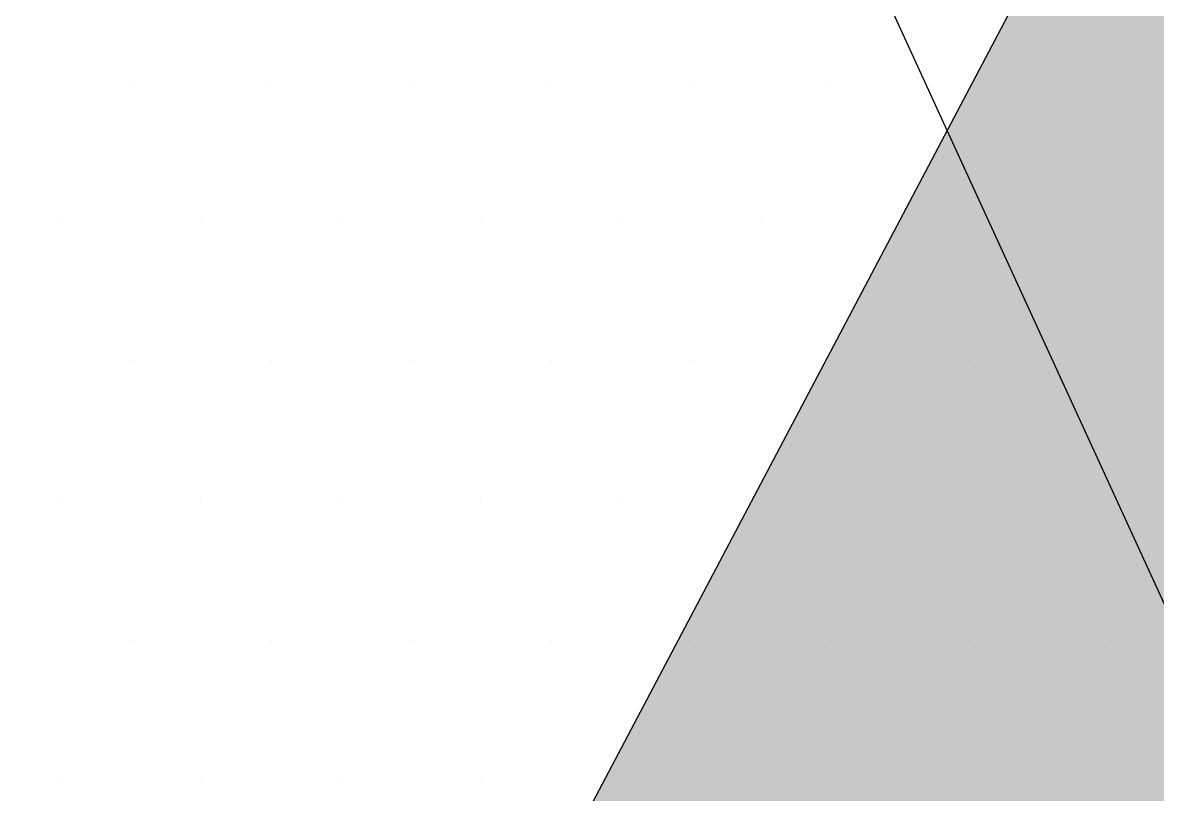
# Model space of a CAD drawing. Header units: millimetres. Extents: x -1573 to 210, y -360 to 557.
# Drawn here: x -492.1393 to -491.6931, y 31.6748 to 31.9784 of the extents above; entities that cross this region are included whole.
import ezdxf

# ---------------------------------------------------------------- set-up
doc = ezdxf.new("R2010")
doc.units = ezdxf.units.MM
doc.header["$LTSCALE"] = 2
for name, color, linetype in [('CALQUE_7', 4, 'Continuous'), ('CARTOUCHE', 7, 'Continuous'), ('rosace', 7, 'Continuous')]:
    doc.layers.add(name, color=color, linetype=linetype)

# ---------------------------------------------------------------- blocks, each defined once
blk = doc.blocks.new('A$C715108E3')
at = {"layer": 'CALQUE_7', "color": 131}
for p, q in [((-3.8281, 1.16252), (-3.8281, 1.16252)), ((-3.73627, 1.16252), (-3.73627, 1.16252)), ((-3.64444, 1.16252), (-3.64444, 1.16252)), ((-3.5526, 1.16252), (-3.5526, 1.16252)), ((-3.46115, 1.16252), (-3.46115, 1.16252)), ((-3.36931, 1.16252), (-3.36931, 1.16252)), ((-3.87383, 1.07144), (-3.87383, 1.07144)), ((-3.782, 1.07144), (-3.782, 1.07144)), ((-3.69092, 1.07144), (-3.69092, 1.07144)), ((-3.59871, 1.07144), (-3.59871, 1.07144)), ((-3.50688, 1.07144), (-3.50688, 1.07144)), ((-3.41504, 1.07144), (-3.41504, 1.07144)), ((-3.32359, 1.07144), (-3.32359, 1.07144)), ((-3.8281, 0.9798), (-3.8281, 0.9798)), ((-3.73627, 0.9798), (-3.73627, 0.9798)), ((-3.64444, 0.9798), (-3.64444, 0.9798)), ((-3.5526, 0.9798), (-3.5526, 0.9798)), ((-3.46115, 0.9798), (-3.46115, 0.9798)), ((-3.36931, 0.9798), (-3.36931, 0.9798)), ((-3.27748, 0.9798), (-3.27748, 0.9798)), ((-3.87383, 0.8874), (-3.87383, 0.8874)), ((-3.782, 0.8874), (-3.782, 0.8874)), ((-3.69092, 0.8874), (-3.69092, 0.8874)), ((-3.59871, 0.8874), (-3.59871, 0.8874)), ((-3.50688, 0.8874), (-3.50688, 0.8874)), ((-3.41504, 0.8874), (-3.41504, 0.8874)), ((-3.32359, 0.8874), (-3.32359, 0.8874)), ((-3.23175, 0.8874), (-3.23175, 0.8874)), ((-3.8281, 0.79613), (-3.8281, 0.79613)), ((-3.73627, 0.79613), (-3.73627, 0.79613)), ((-3.64444, 0.79613), (-3.64444, 0.79613)), ((-3.5526, 0.79613), (-3.5526, 0.79613)), ((-3.46115, 0.79613), (-3.46115, 0.79613)), ((-3.36931, 0.79613), (-3.36931, 0.79613)), ((-3.27748, 0.79613), (-3.27748, 0.79613)), ((-3.18602, 0.79613), (-3.18602, 0.79613)), ((-3.87383, 0.70467), (-3.87383, 0.70467)), ((-3.782, 0.70467), (-3.782, 0.70467)), ((-3.69092, 0.70467), (-3.69092, 0.70467)), ((-3.59871, 0.70467), (-3.59871, 0.70467)), ((-3.50688, 0.70467), (-3.50688, 0.70467)), ((-3.41504, 0.70467), (-3.41504, 0.70467)), ((-3.32359, 0.70467), (-3.32359, 0.70467)), ((-3.23175, 0.70467), (-3.23175, 0.70467))]:
    blk.add_line(p, q, dxfattribs=at)
blk.add_lwpolyline([(-3.77825, -7.79058), (-1.55722, -4.85606), (4.84969, -5.49346), (3.90513, -3.75876), (-0.4601, -3.27486), (1.27628, -0.84167), (0, 0), (-1.71015, -2.32205), (-3.52281, 1.63237), (-4.39072, 1.93823), (-5.48783, 2.04018), (-2.8588, -3.82735), (-4.46718, -5.91982), (-4.82439, -3.2921), (-5.15611, -2.88316), (-5.6923, -1.5053), (-6.71314, -2.85843), (-7.40263, -1.30177), (-8.49994, -2.7561), (-7.81101, -4.41452), (-9.16413, -6.22549)], dxfattribs=at)
blk = doc.blocks.new('A$C581E6685')
at = {"layer": 'rosace'}
blk.add_hatch(color=32, dxfattribs=at).paths.add_polyline_path([(-39.85188, 24.20638), (-40.79607, 26.40774), (-33.32916, 40.55069)])
at = {"layer": 'rosace', "color": 32}
blk.add_lwpolyline([(-39.85188, 24.20638), (-40.79607, 26.40774), (-33.32916, 40.55069)], close=True, dxfattribs=at)
at = {"layer": 'CARTOUCHE'}
blk.add_blockref('A$C715108E3', (-31.67392, 36.3189), dxfattribs=at)

msp = doc.modelspace()

# ---------------------------------------------------------------- linework, layer by layer
at = {"layer": 'CARTOUCHE'}
msp.add_rational_spline([(-508.06649, 33.7081), (-508.06649, 22.81694), (-508.06649, 11.92578), (-508.06649, 8.08578), (-504.22649, 8.08578), (-458.68722, 8.08578), (-413.14796, 8.08578), (-409.30796, 8.08578), (-409.30796, 11.92578), (-409.30796, 22.81694), (-409.30796, 33.7081), (-409.30796, 37.5481), (-413.14796, 37.5481), (-458.68722, 37.5481), (-504.22649, 37.5481), (-508.06649, 37.5481), (-508.06649, 33.7081)], [1, 1, 1, 0.707106781187, 1, 1, 1, 0.707106781187, 1, 1, 1, 0.707106781187, 1, 1, 1, 0.707106781187, 1], degree=2, knots=[0, 0, 0, 1, 1, 2.570796, 2.570796, 3.570796, 3.570796, 5.141593, 5.141593, 6.141593, 6.141593, 7.712389, 7.712389, 8.712389, 8.712389, 10.283185, 10.283185, 10.283185], dxfattribs=at)

# ---------------------------------------------------------------- block references
at = {"layer": 'CARTOUCHE', "xscale": 0.6, "yscale": 0.6, "zscale": 0.6}
msp.add_blockref('A$C581E6685', (-470.79575, 9.46636), dxfattribs=at)

doc.saveas('drawing.dxf')
